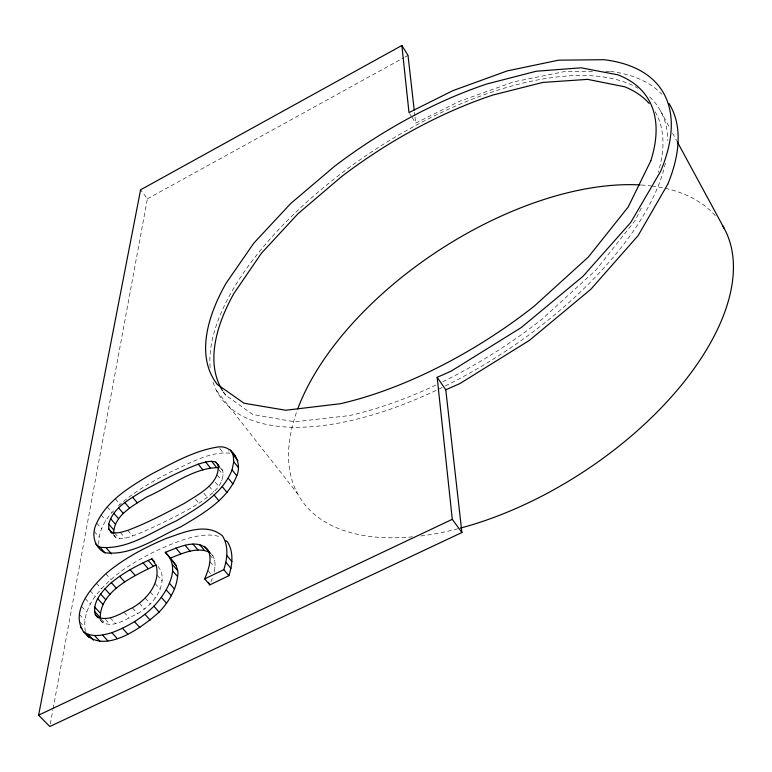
<?xml version="1.0" encoding="UTF-8"?>
<svg xmlns="http://www.w3.org/2000/svg" width="772" height="772" viewBox="0 0 772 772"><rect width="100%" height="100%" fill="white"/><g stroke="black" fill="none" stroke-linecap="round" stroke-linejoin="round"><path stroke-width="0.58" stroke-dasharray="3.86 2.9" d="M98.777 544.308C98.247 530.76 105.783 518.302 115.192 509.115M85.403 631.515C80.626 605.547 103.844 584.346 122.574 570.199C142.26 556.805 163.799 546.142 186.448 538.769C197.603 535.729 209.588 533.008 220.85 537.09M50.257 724.136L52.892 709.902M53.104 708.715L147.394 198.819L140.591 189.806M214.066 572.158C215.967 565.5 215.513 557.345 210.109 552.414M100.35 620.292C110.888 630.792 126.897 618.208 137.648 613.663C152.103 605.209 165.671 589.316 161.338 571.473L157.459 565.432M113.513 535.006L115.617 537.389C124.543 540.68 133.73 535.112 142.058 532.352C161.416 523.445 180.812 514.461 198.964 503.257C209.714 495.663 225.27 485.8 222.761 470.534L218.765 465.593M210.814 581.963L213.082 576.665M641.262 208.064L635.539 219.933L596.061 269.939L542.253 318.99A259.749 118.386 -33.4 0 1 442.462 381.889M118.406 505.911C134.067 491.494 152.933 481.159 171.712 471.393C190.201 463.403 209.231 451.176 230.162 453.183L228.194 450.723M147.394 198.819L403.804 57.736M404.856 57.157L408.021 55.41M412.026 117.373L415.664 123.105L459.543 101.286L513.747 81.861L565.036 71.468L594.894 71.41M605.653 71.391L610.43 71.381M223.06 391.751L225.916 395.399L252.801 414.467L294.586 421.811L349.127 415.625A259.749 118.386 -33.4 0 0 435.968 385.016M210.216 553.003L212.975 555.811M79.777 621.962L84.302 626.825M79.419 614.435L84.669 620.09M81.581 606.454L86.792 612.099M101.238 619.202L105.764 624.114M105.503 619.472L110.029 624.403M85.181 598.522L90.363 604.158M110.097 617.735L115.375 623.506M90.102 590.715L95.255 596.36M124.051 612.331L129.31 618.131M96.259 583.121L101.373 588.766M105.841 573.75L110.917 579.405M132.398 607.844L137.648 613.663M139.298 603.173L144.518 609.011M145.126 598.03L150.328 603.868M220.396 467.871L222.761 470.534M150.27 592.124L155.442 597.962M94.213 531.464L99.106 536.974M155.114 583.487L160.258 589.326M96.664 523.126L101.518 528.617M100.987 514.924L105.812 520.415M114.555 532.96L119.467 538.547M120.278 532.458L125.189 538.065M157.112 575.082L162.216 580.911M107.183 506.828L111.979 512.318M127.747 530.374L132.659 535.99M115.25 498.808L120.007 504.309M100.582 620.389L102.608 622.743M207.977 570.672L210.901 574.098M209.791 554.952L214.828 560.916M209.974 561.678L215.041 567.652M195.538 499.137L198.964 503.257M203.876 493.269L207.292 497.4M209.029 486.099L213.786 491.889M215.311 482.23L218.698 486.36M217.183 474.992L221.892 480.782M218.572 469.328L223.262 475.098M219.837 448.551L223.118 452.633M216.527 390.613L297.693 493.868M113.667 534.494L115.617 537.389M409.604 113.542L411.418 116.418M660.523 110.907L669.71 127.872M672.586 133.17L676.6 140.591M414.458 112.413L414.863 115.974M414.998 117.17L415.664 123.105M610.42 71.381A267.614 122.487 -33.3 0 1 661.913 94.29M655.129 111.747A251.759 115.096 -33.3 0 1 658.294 172.272M225.916 395.399A251.286 114.748 -33.5 0 1 223.176 391.607M457.931 528.772A251.344 132.234 -33.2 0 1 420.238 536.029M412.499 536.858A251.344 132.234 -33.2 0 1 297.288 410.115M641.339 185.01A251.344 132.234 -33.2 0 1 650.796 185.869M651.944 186.013A251.344 132.234 -33.2 0 1 664.229 188.098M665.3 188.339A251.344 132.234 -33.2 0 1 715.277 215.687M649.725 96.925A262.596 120.075 -33.4 0 1 667.838 140.581M665.396 163.201A262.596 120.075 -33.4 0 1 443.215 386.994M442.115 387.525A262.596 120.075 -33.4 0 1 212.628 380.828M210.158 367.655A262.596 120.075 -33.4 0 1 374.874 149.758A262.596 120.075 -33.4 0 1 638.048 88.269"/><path stroke-width="1.16" d="M204.696 578.875L223.774 569.668C227.412 558.841 228.84 545.987 222.49 535.903C206.211 521.959 183.225 532.67 165.777 538.586C144.441 547.724 123.578 558.6 105.841 573.75C91.636 587.096 69.991 611.279 83.424 631.554C103.149 656.654 142.395 627.086 159.119 612.109C168.402 602.218 175.977 590.368 177.589 576.626C179.876 566.291 171.123 559.411 165.266 552.298C177.994 547.724 196.628 537.688 207.957 549.867C212.638 559.314 208.295 569.919 204.696 578.875L209.839 584.867L228.869 575.709C232.488 564.834 233.829 551.951 227.46 541.857L225.569 540.496M83.424 631.554C91.588 637.942 102.763 635.337 111.853 632.683C127.476 626.845 142.106 618.111 153.879 606.223C166.347 593.012 182.124 567.912 165.266 552.298M100.283 619.279C98.826 590.831 134.926 575.738 155.992 564.979M151.872 558.793L156.272 565.673C160.518 583.555 146.854 599.361 132.398 607.844C121.764 612.669 109.334 622.097 97.34 617.021L95.323 614.676C91.829 601.919 102.657 590.541 111.332 582.638C123.501 572.631 137.512 565.162 151.872 558.793L154.757 562.093M209.839 584.867L208.44 582.368M401.855 45.5L408.996 112.587L452.99 90.594L507.281 70.889L558.6 60.168L603.984 59.705A268.82 121.098 -33.3 0 1 660.591 171.423L630.695 222.539L582.976 276.328L521.187 327.589L451.244 371.091L437.164 377.334L445.782 389.792L461.897 532.535L49.823 726.5L38.6 715.181L140.591 189.806L401.855 45.5L408.021 55.41L414.197 110.039M236.772 475.774C242.456 463.258 233.289 445.28 218.524 446.92C194.245 450.481 172.581 463.21 151.08 474.297C130.227 486.727 107.289 500.198 96.664 523.126C91.173 533.79 93.808 547.107 104.924 552.781C132.166 556.004 157.208 537.38 181.015 526.736C202.486 513.92 227.065 500.237 236.772 475.774L232.082 469.945L233.733 461.752L233.202 454.814L230.461 450.057M113.658 533.307C114.024 515.194 133.247 505.718 146.516 497.1C169.84 487.142 193.068 467.243 219.354 467.649M108.765 524.198C112.683 508.121 128.885 499.716 141.768 491.532C160.18 481.612 178.66 471.644 198.221 464.175C203.847 462.553 209.897 460.112 215.735 462.119L218.09 464.773C220.107 484.044 198.443 494.177 184.894 503.083C166.212 512.898 147.529 522.905 127.747 530.374C122.285 531.85 116.254 534.301 110.714 531.821L108.775 528.936L108.765 524.198L113.638 529.737M95.757 544.038L99.964 547.213C127.245 550.32 152.287 531.657 176.132 520.975C197.642 508.111 222.249 494.408 232.082 469.945M667.693 184.334L638.183 235.528L590.841 289.278L529.428 340.375L459.813 383.616L445.782 389.792M38.6 715.181L452.276 519.315L437.164 377.334M170.284 558.098C182.433 553.485 196.628 546.412 209.521 552.298L204.522 546.383M235.074 455.827L233.105 454.766L237.834 460.604M88.085 634.381L93.422 640.113M80.375 626.999L81.89 628.63M94.551 635.578L99.897 641.339M102.502 635.067L107.858 640.847M95.323 614.676L98.334 617.938M111.853 632.683L117.19 638.492M94.695 607.062L99.916 612.756M94.445 611.356L99.694 617.06M122.459 628.292L127.785 634.121M97.658 598.609L102.85 604.293M100.611 594.025L105.774 599.709M104.934 588.814L110.087 594.498M134.54 621.701L139.848 627.549M111.332 582.638L116.456 588.332M144.982 614.338L150.26 620.215M119.612 576.279L124.717 581.982M153.879 606.223L159.119 612.109M99.964 547.213L104.924 552.781M130.082 569.688L135.158 575.41M106.507 548.255L111.477 553.852M161.329 597.345L166.54 603.241M110.714 531.821L112.114 533.413M143.071 562.836L148.127 568.588M166.221 589.866L171.403 595.752M108.775 528.936L112.268 532.902M169.425 583.265L174.569 589.152M148.185 560.433L153.223 566.194M110.502 518.581L115.346 524.12M113.783 513.206L118.608 518.736M172.59 564.814L177.666 570.672M118.57 507.928L123.375 513.467M172.494 570.759L177.589 576.626M124.823 502.611L129.6 508.15M171.442 559.989L176.499 565.828M132.504 497.197L137.271 502.746M175.862 548.043L180.87 553.871M185.106 545.312L190.095 551.169M192.981 544.115L197.97 549.992M199.485 544.472L204.483 550.368M223.774 569.668L228.869 575.709M225.897 562.306L230.973 568.327M226.823 555.502L231.861 561.524M214.095 495.006L218.881 500.835M198.221 464.175L202.882 469.868M222.268 486.611L227.026 492.44M205.603 462.003L210.254 467.716M215.735 462.119L219.065 466.23M228.261 478.244L232.99 484.073M211.557 461.241L216.208 466.973M233.733 461.752L238.394 467.562M452.276 519.315L461.897 532.535M86.908 634.516L88.751 637.267M677.179 141.643L724.261 228.551M669.083 103.573A267.614 122.487 -33.3 0 1 667.741 184.325M649.136 103.458A251.759 115.096 -33.3 0 0 624.625 86.763L587.627 79.371L542.774 82.44L493.105 94.975A261.351 119.863 -33.4 0 0 341.552 176.614L297.905 213.815L261.293 253.409L233.82 293.592A251.286 114.748 -33.5 0 0 222.539 390.622M722.457 225.414A251.344 132.234 -33.2 0 1 674.882 392.909A251.344 132.234 -33.2 0 1 460.363 528.125M297.693 409.035A251.344 132.234 -33.2 0 1 640.133 184.942M650.806 160.808L628.157 207.05L588.322 257.066L534.156 306.233A260.917 117.035 -33.4 0 1 340.317 403.717L285.756 410.25L244.058 403.245L217.357 384.475A252.405 113.436 -33.5 0 1 226.071 283.247L253.824 243.132L290.697 203.538L334.565 166.279A262.528 118.512 -33.4 0 1 486.563 84.061L536.289 71.227L581.133 67.82L618.082 74.865A252.888 113.793 -33.3 0 1 650.815 160.808"/></g></svg>
